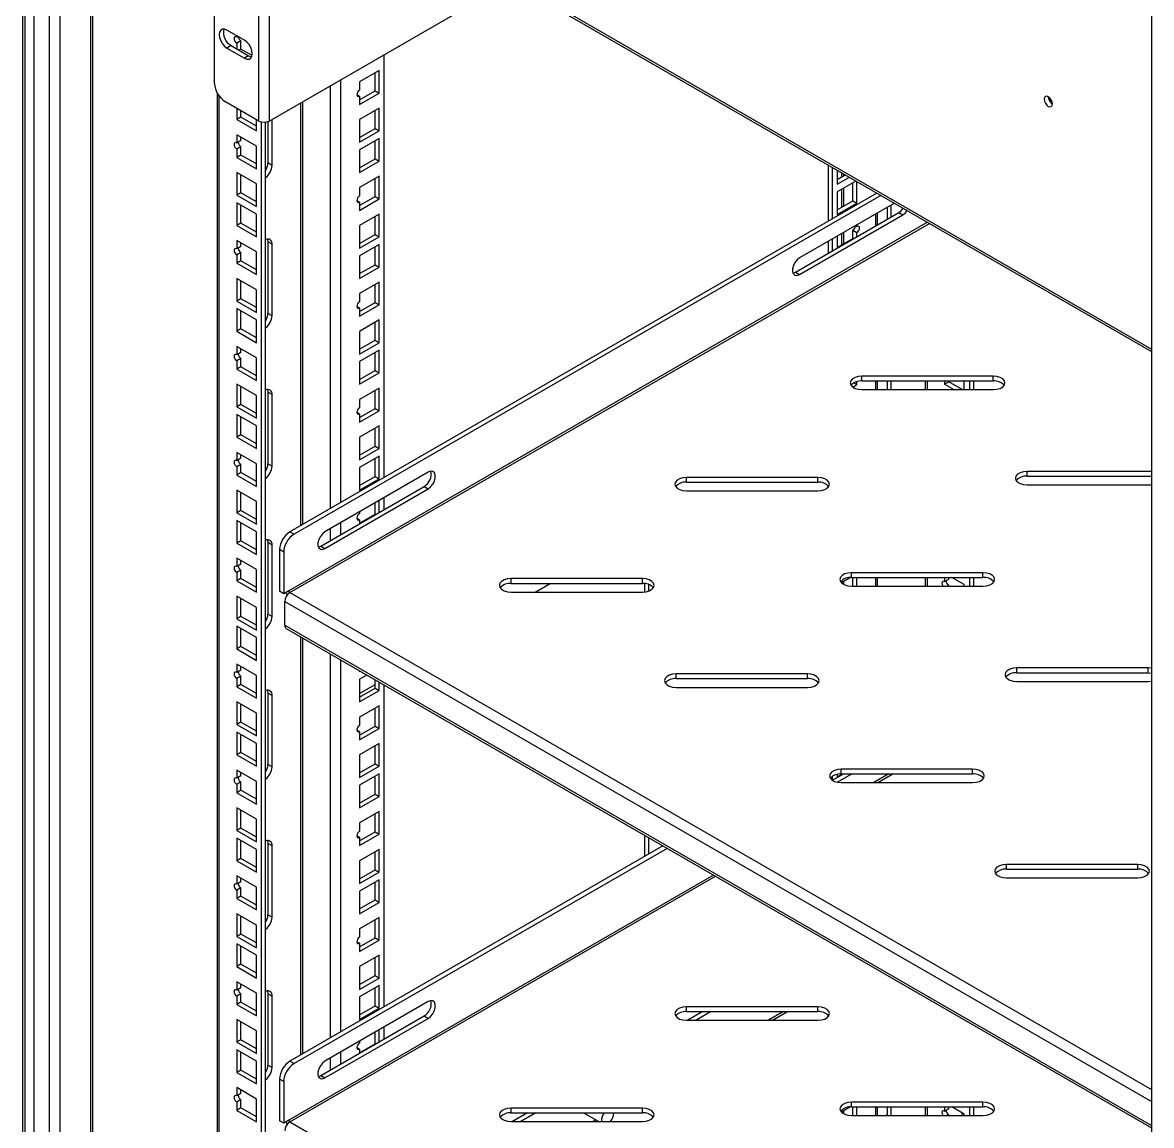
# Model space of a CAD drawing. Header units: millimetres. Extents: x -14348 to 6039, y -1826 to 2921.
# Drawn here: x -9932.4 to -9545.7, y 843.2 to 1221.2 of the extents above; entities that cross this region are included whole.
import ezdxf

# ---------------------------------------------------------------- set-up
doc = ezdxf.new("R2010")
doc.units = ezdxf.units.MM

msp = doc.modelspace()

# ---------------------------------------------------------------- linework, layer by layer
at = {"color": 7, "linetype": 'Continuous', "lineweight": 25}
for p, q in [((-9932.445, 1490.803), (-9932.445, 539.696)), ((-9931.712, 1489.782), (-9931.712, 538.675)), ((-9928.53, 520.673), (-9928.53, 1474.72)), ((-9923.227, 519.082), (-9923.227, 1470.188)), ((-9908.353, 526.225), (-9908.353, 1462.879)), ((-9866.659, 1200.319), (-9866.659, 1438.809)), ((-9545.657, 1252.82), (-9545.657, 301.713)), ((-9847.92, 1187.46), (-9766.603, 1234.403)), ((-9765.378, 1235.3), (-9545.657, 1108.458)), ((-9856.406, 1215.14), (-9862.416, 1218.61)), ((-9859.078, 1216.683), (-9859.078, 1216.226)), ((-9858.682, 1216.455), (-9859.078, 1216.226)), ((-9857.664, 1214.968), (-9859.078, 1214.152)), ((-9857.664, 1212.114), (-9857.664, 1214.968)), ((-9861.002, 1213.302), (-9862.416, 1212.486)), ((-9862.416, 1212.486), (-9856.406, 1209.016)), ((-9861.002, 1213.302), (-9854.991, 1209.833)), ((-9859.078, 1214.152), (-9859.078, 1212.192)), ((-9857.664, 1212.114), (-9858.304, 1211.745)), ((-9853.822, 1209.896), (-9857.664, 1212.114)), ((-9854.991, 1209.833), (-9856.406, 1209.016)), ((-9808.499, 1065.35), (-9808.499, 1210.217)), ((-9810.267, 1204.819), (-9817.006, 1200.929)), ((-9811.681, 1197.854), (-9811.681, 1204.003)), ((-9810.267, 1197.038), (-9810.267, 1204.819)), ((-9817.006, 1200.929), (-9817.006, 1198.075)), ((-9865.8, 1197.156), (-9865.8, 583.198)), ((-9817.904, 1196.52), (-9817.006, 1196.001)), ((-9817.006, 1194.78), (-9811.681, 1197.854)), ((-9817.006, 1193.147), (-9810.267, 1197.038)), ((-9817.006, 1196.001), (-9817.006, 1193.147)), ((-9811.681, 1197.854), (-9810.267, 1197.038)), ((-9851.456, 1187.46), (-9863.123, 1194.195)), ((-9859.078, 1191.86), (-9859.078, 1187.969)), ((-9810.267, 1191.857), (-9817.006, 1187.967)), ((-9810.267, 1184.075), (-9810.267, 1191.857)), ((-9857.664, 1188.786), (-9859.078, 1187.969)), ((-9859.078, 1187.969), (-9852.34, 1184.079)), ((-9857.664, 1188.786), (-9857.664, 1191.044)), ((-9852.34, 1185.712), (-9857.664, 1188.786)), ((-9852.34, 1184.079), (-9852.34, 1187.97)), ((-9846.966, 1172.269), (-9846.966, 1188.011)), ((-9817.006, 1187.967), (-9817.006, 1180.185)), ((-9811.681, 1184.891), (-9811.681, 1191.04)), ((-9850.572, 575.442), (-9850.572, 1187.13)), ((-9849.158, 576.259), (-9849.158, 1187.07)), ((-9848.38, 1187.251), (-9848.38, 1173.086)), ((-9817.006, 1181.818), (-9811.681, 1184.891)), ((-9817.006, 1180.185), (-9810.267, 1184.075)), ((-9811.681, 1184.891), (-9810.267, 1184.075)), ((-9852.34, 1178.894), (-9859.078, 1182.784)), ((-9859.078, 1182.784), (-9859.078, 1179.931)), ((-9857.664, 1180.747), (-9859.078, 1179.931)), ((-9857.664, 1180.747), (-9857.664, 1181.968)), ((-9810.267, 1181.487), (-9817.006, 1177.596)), ((-9811.681, 1174.521), (-9811.681, 1180.67)), ((-9810.267, 1173.705), (-9810.267, 1181.487)), ((-9857.664, 1178.673), (-9859.078, 1177.857)), ((-9859.078, 1177.857), (-9859.078, 1175.003)), ((-9857.664, 1175.819), (-9857.664, 1178.673)), ((-9852.34, 1171.113), (-9852.34, 1178.894)), ((-9817.006, 1177.596), (-9817.006, 1169.815)), ((-9857.664, 1175.819), (-9859.078, 1175.003)), ((-9859.078, 1175.003), (-9852.34, 1171.113)), ((-9852.34, 1172.745), (-9857.664, 1175.819)), ((-9846.966, 1172.269), (-9848.38, 1173.086)), ((-9817.006, 1171.448), (-9811.681, 1174.521)), ((-9817.006, 1169.815), (-9810.267, 1173.705)), ((-9811.681, 1174.521), (-9810.267, 1173.705)), ((-9656.471, 1172.43), (-9656.471, 1153.114)), ((-9852.34, 1165.936), (-9859.078, 1169.826)), ((-9859.078, 1169.826), (-9859.078, 1162.044)), ((-9857.664, 1162.861), (-9857.664, 1169.01)), ((-9810.267, 1168.524), (-9817.006, 1164.634)), ((-9810.267, 1160.742), (-9810.267, 1168.524)), ((-9655.057, 1171.613), (-9655.057, 1153.93)), ((-9653.289, 1170.593), (-9653.289, 1165.811)), ((-9653.289, 1167.443), (-9650.562, 1169.018)), ((-9653.289, 1165.811), (-9649.147, 1168.202)), ((-9651.9, 1169.791), (-9651.9, 1168.245)), ((-9852.34, 1158.154), (-9852.34, 1165.936)), ((-9817.006, 1164.634), (-9817.006, 1161.78)), ((-9811.681, 1161.559), (-9811.681, 1167.708)), ((-9646.905, 1166.907), (-9653.289, 1163.222)), ((-9647.965, 1160.147), (-9647.965, 1166.296)), ((-9646.55, 1159.331), (-9646.55, 1166.702)), ((-9857.664, 1162.861), (-9859.078, 1162.044)), ((-9859.078, 1162.044), (-9852.34, 1158.154)), ((-9852.34, 1159.787), (-9857.664, 1162.861)), ((-9639.741, 1162.772), (-9840.849, 1046.675)), ((-9638.327, 1161.955), (-9839.435, 1045.858)), ((-9817.006, 1158.485), (-9811.681, 1161.559)), ((-9817.006, 1156.852), (-9810.267, 1160.742)), ((-9811.681, 1161.559), (-9810.267, 1160.742)), ((-9653.289, 1163.222), (-9653.289, 1155.441)), ((-9651.9, 1164.024), (-9651.9, 1157.875)), ((-9852.34, 1155.566), (-9859.078, 1159.456)), ((-9859.078, 1159.456), (-9859.078, 1151.674)), ((-9857.664, 1152.491), (-9857.664, 1158.639)), ((-9817.904, 1160.224), (-9817.006, 1159.706)), ((-9817.006, 1159.706), (-9817.006, 1156.852)), ((-9633.73, 1159.301), (-9666.194, 1140.561)), ((-9653.289, 1157.073), (-9647.965, 1160.147)), ((-9653.289, 1155.441), (-9646.55, 1159.331)), ((-9647.965, 1160.147), (-9646.55, 1159.331)), ((-9636.248, 1157.848), (-9636.248, 1153.765)), ((-9634.834, 1154.582), (-9634.834, 1158.665)), ((-9852.34, 1147.784), (-9852.34, 1155.566)), ((-9810.267, 1155.561), (-9817.006, 1151.671)), ((-9811.681, 1148.596), (-9811.681, 1154.745)), ((-9810.267, 1147.78), (-9810.267, 1155.561)), ((-9667.608, 1135.661), (-9632.253, 1156.072)), ((-9666.194, 1134.845), (-9630.838, 1155.255)), ((-9639.475, 1151.902), (-9639.475, 1155.985)), ((-9632.253, 1156.072), (-9630.838, 1155.255)), ((-9857.664, 1152.491), (-9859.078, 1151.674)), ((-9859.078, 1151.674), (-9852.34, 1147.784)), ((-9852.34, 1149.417), (-9857.664, 1152.491)), ((-9817.006, 1151.671), (-9817.006, 1143.89)), ((-9651.9, 1148.812), (-9651.9, 1144.913)), ((-9647.965, 1150.038), (-9646.55, 1149.222)), ((-9647.965, 1147.185), (-9647.965, 1150.038)), ((-9647.074, 1151.598), (-9646.55, 1151.296)), ((-9646.55, 1151.296), (-9646.55, 1151.901)), ((-9646.55, 1147.818), (-9646.55, 1149.222)), ((-9852.34, 1142.599), (-9859.078, 1146.489)), ((-9859.078, 1146.489), (-9859.078, 1143.635)), ((-9857.664, 1144.452), (-9857.664, 1145.673)), ((-9846.966, 1145.221), (-9848.38, 1146.038)), ((-9848.38, 1146.038), (-9848.38, 1121.541)), ((-9846.966, 1120.725), (-9846.966, 1145.221)), ((-9817.006, 1145.522), (-9811.681, 1148.596)), ((-9817.006, 1143.89), (-9810.267, 1147.78)), ((-9810.267, 1145.191), (-9817.006, 1141.301)), ((-9811.681, 1148.596), (-9810.267, 1147.78)), ((-9810.267, 1137.41), (-9810.267, 1145.191)), ((-9656.471, 1146.173), (-9656.471, 1142.091)), ((-9655.057, 1146.99), (-9655.057, 1142.907)), ((-9653.289, 1148.01), (-9653.289, 1143.927)), ((-9653.289, 1144.111), (-9647.965, 1147.185)), ((-9647.965, 1147.185), (-9647.806, 1147.093)), ((-9857.664, 1144.452), (-9859.078, 1143.635)), ((-9857.664, 1142.378), (-9859.078, 1141.561)), ((-9859.078, 1141.561), (-9859.078, 1138.708)), ((-9857.664, 1139.524), (-9857.664, 1142.378)), ((-9852.34, 1134.817), (-9852.34, 1142.599)), ((-9817.006, 1141.301), (-9817.006, 1133.52)), ((-9811.681, 1138.226), (-9811.681, 1144.375)), ((-9857.664, 1139.524), (-9859.078, 1138.708)), ((-9859.078, 1138.708), (-9852.34, 1134.817)), ((-9852.34, 1136.45), (-9857.664, 1139.524)), ((-9817.006, 1135.152), (-9811.681, 1138.226)), ((-9817.006, 1133.52), (-9810.267, 1137.41)), ((-9811.681, 1138.226), (-9810.267, 1137.41)), ((-9852.34, 1129.641), (-9859.078, 1133.531)), ((-9859.078, 1133.531), (-9859.078, 1125.749)), ((-9667.608, 1135.661), (-9666.194, 1134.845)), ((-9857.664, 1126.565), (-9857.664, 1132.714)), ((-9852.34, 1121.859), (-9852.34, 1129.641)), ((-9810.267, 1132.229), (-9817.006, 1128.339)), ((-9811.681, 1125.264), (-9811.681, 1131.412)), ((-9810.267, 1124.447), (-9810.267, 1132.229)), ((-9857.664, 1126.565), (-9859.078, 1125.749)), ((-9859.078, 1125.749), (-9852.34, 1121.859)), ((-9852.34, 1123.492), (-9857.664, 1126.565)), ((-9817.006, 1128.339), (-9817.006, 1125.485)), ((-9852.34, 1119.27), (-9859.078, 1123.161)), ((-9859.078, 1123.161), (-9859.078, 1115.379)), ((-9857.664, 1116.195), (-9857.664, 1122.344)), ((-9817.904, 1123.929), (-9817.006, 1123.411)), ((-9817.006, 1122.19), (-9811.681, 1125.264)), ((-9817.006, 1120.557), (-9810.267, 1124.447)), ((-9817.006, 1123.411), (-9817.006, 1120.557)), ((-9811.681, 1125.264), (-9810.267, 1124.447)), ((-9852.34, 1111.489), (-9852.34, 1119.27)), ((-9846.966, 1120.725), (-9848.38, 1121.541)), ((-9810.267, 1119.266), (-9817.006, 1115.376)), ((-9811.681, 1112.301), (-9811.681, 1118.45)), ((-9810.267, 1111.485), (-9810.267, 1119.266)), ((-9857.664, 1116.195), (-9859.078, 1115.379)), ((-9859.078, 1115.379), (-9852.34, 1111.489)), ((-9852.34, 1113.122), (-9857.664, 1116.195)), ((-9817.006, 1115.376), (-9817.006, 1107.594)), ((-9852.34, 1106.304), (-9859.078, 1110.194)), ((-9859.078, 1110.194), (-9859.078, 1107.34)), ((-9817.006, 1109.227), (-9811.681, 1112.301)), ((-9817.006, 1107.594), (-9810.267, 1111.485)), ((-9811.681, 1112.301), (-9810.267, 1111.485)), ((-9857.664, 1108.157), (-9859.078, 1107.34)), ((-9857.664, 1108.157), (-9857.664, 1109.378)), ((-9852.34, 1098.522), (-9852.34, 1106.304)), ((-9810.267, 1108.896), (-9817.006, 1105.006)), ((-9811.681, 1101.931), (-9811.681, 1108.08)), ((-9810.267, 1101.115), (-9810.267, 1108.896)), ((-9857.664, 1106.083), (-9859.078, 1105.266)), ((-9859.078, 1105.266), (-9859.078, 1102.412)), ((-9857.664, 1103.229), (-9859.078, 1102.412)), ((-9859.078, 1102.412), (-9852.34, 1098.522)), ((-9857.664, 1103.229), (-9857.664, 1106.083)), ((-9852.34, 1100.155), (-9857.664, 1103.229)), ((-9817.006, 1105.006), (-9817.006, 1097.224)), ((-9817.006, 1098.857), (-9811.681, 1101.931)), ((-9817.006, 1097.224), (-9810.267, 1101.115)), ((-9811.681, 1101.931), (-9810.267, 1101.115)), ((-9599.853, 1100.006), (-9644.853, 1100.006)), ((-9644.853, 1098.373), (-9644.853, 1100.006)), ((-9599.853, 1098.373), (-9599.853, 1100.006)), ((-9852.34, 1093.345), (-9859.078, 1097.235)), ((-9859.078, 1097.235), (-9859.078, 1089.454)), ((-9857.664, 1090.27), (-9857.664, 1096.419)), ((-9810.267, 1095.934), (-9817.006, 1092.043)), ((-9811.681, 1088.968), (-9811.681, 1095.117)), ((-9810.267, 1088.152), (-9810.267, 1095.934)), ((-9648.001, 1096.273), (-9646.55, 1097.11)), ((-9647.623, 1097.73), (-9646.55, 1097.11)), ((-9646.55, 1097.11), (-9646.55, 1098.155)), ((-9644.853, 1098.373), (-9599.853, 1098.373)), ((-9644.853, 1095.388), (-9599.853, 1095.388)), ((-9639.475, 1095.388), (-9639.475, 1098.373)), ((-9636.248, 1098.373), (-9636.248, 1095.388)), ((-9634.834, 1095.388), (-9634.834, 1098.373)), ((-9616.541, 1098.373), (-9616.541, 1097.254)), ((-9616.541, 1097.254), (-9615.127, 1098.07)), ((-9616.541, 1097.254), (-9613.309, 1095.388)), ((-9615.127, 1098.07), (-9615.127, 1098.373)), ((-9610.481, 1095.388), (-9615.127, 1098.07)), ((-9609.802, 1095.388), (-9609.802, 1098.373)), ((-9608.034, 1098.373), (-9608.034, 1095.388)), ((-9606.62, 1098.373), (-9606.62, 1095.388)), ((-9852.34, 1085.564), (-9852.34, 1093.345)), ((-9846.966, 1093.677), (-9848.38, 1094.494)), ((-9848.38, 1094.494), (-9848.38, 1069.997)), ((-9846.966, 1069.181), (-9846.966, 1093.677)), ((-9817.006, 1092.043), (-9817.006, 1089.19)), ((-9857.664, 1090.27), (-9859.078, 1089.454)), ((-9859.078, 1089.454), (-9852.34, 1085.564)), ((-9852.34, 1087.196), (-9857.664, 1090.27)), ((-9817.904, 1087.634), (-9817.006, 1087.116)), ((-9817.006, 1085.895), (-9811.681, 1088.968)), ((-9817.006, 1084.262), (-9810.267, 1088.152)), ((-9817.006, 1087.116), (-9817.006, 1084.262)), ((-9811.681, 1088.968), (-9810.267, 1088.152)), ((-9852.34, 1082.975), (-9859.078, 1086.865)), ((-9859.078, 1086.865), (-9859.078, 1079.084)), ((-9857.664, 1079.9), (-9857.664, 1086.049)), ((-9857.664, 1079.9), (-9859.078, 1079.084)), ((-9852.34, 1076.826), (-9857.664, 1079.9)), ((-9852.34, 1075.194), (-9852.34, 1082.975)), ((-9810.267, 1082.971), (-9817.006, 1079.081)), ((-9811.681, 1076.006), (-9811.681, 1082.155)), ((-9810.267, 1075.189), (-9810.267, 1082.971)), ((-9859.078, 1079.084), (-9852.34, 1075.194)), ((-9817.006, 1079.081), (-9817.006, 1071.299)), ((-9817.006, 1072.932), (-9811.681, 1076.006)), ((-9811.681, 1076.006), (-9810.267, 1075.189)), ((-9852.34, 1070.009), (-9859.078, 1073.899)), ((-9859.078, 1073.899), (-9859.078, 1071.045)), ((-9857.664, 1071.861), (-9859.078, 1071.045)), ((-9857.664, 1071.861), (-9857.664, 1073.082)), ((-9817.006, 1071.299), (-9810.267, 1075.189)), ((-9810.267, 1072.601), (-9817.006, 1068.711)), ((-9811.681, 1065.636), (-9811.681, 1071.785)), ((-9810.267, 1064.819), (-9810.267, 1072.601)), ((-9857.664, 1069.787), (-9859.078, 1068.971)), ((-9859.078, 1068.971), (-9859.078, 1066.117)), ((-9857.664, 1066.934), (-9857.664, 1069.787)), ((-9852.34, 1062.227), (-9852.34, 1070.009)), ((-9846.966, 1069.181), (-9848.38, 1069.997)), ((-9817.006, 1068.711), (-9817.006, 1060.929)), ((-9857.664, 1066.934), (-9859.078, 1066.117)), ((-9859.078, 1066.117), (-9852.34, 1062.227)), ((-9852.34, 1063.86), (-9857.664, 1066.934)), ((-9793.473, 1067.084), (-9828.828, 1046.674)), ((-9817.006, 1062.562), (-9811.681, 1065.636)), ((-9817.006, 1060.929), (-9810.267, 1064.819)), ((-9811.681, 1065.636), (-9810.267, 1064.819)), ((-9659.957, 1065.309), (-9704.957, 1065.309)), ((-9704.957, 1063.676), (-9704.957, 1065.309)), ((-9704.957, 1063.676), (-9659.957, 1063.676)), ((-9659.957, 1063.676), (-9659.957, 1065.309)), ((-9545.657, 1067.35), (-9588.285, 1067.35)), ((-9588.285, 1065.717), (-9588.285, 1067.35)), ((-9588.285, 1065.717), (-9545.657, 1065.717)), ((-9852.34, 1057.05), (-9859.078, 1060.94)), ((-9859.078, 1060.94), (-9859.078, 1053.159)), ((-9857.664, 1053.975), (-9857.664, 1060.124)), ((-9830.243, 1041.774), (-9794.887, 1062.185)), ((-9828.828, 1040.958), (-9793.473, 1061.368)), ((-9794.887, 1062.185), (-9793.473, 1061.368)), ((-9704.957, 1060.691), (-9659.957, 1060.691)), ((-9656.471, 1062.499), (-9656.471, 1061.867)), ((-9588.285, 1062.732), (-9545.657, 1062.732)), ((-9852.34, 1049.268), (-9852.34, 1057.05)), ((-9811.681, 1052.673), (-9811.681, 1056.573)), ((-9810.267, 1053.306), (-9810.267, 1057.389)), ((-9808.499, 1054.327), (-9808.499, 1058.41)), ((-9857.664, 1053.975), (-9859.078, 1053.159)), ((-9859.078, 1053.159), (-9852.34, 1049.268)), ((-9852.34, 1050.901), (-9857.664, 1053.975)), ((-9817.006, 1053.499), (-9817.006, 1052.894)), ((-9817.006, 1049.599), (-9811.681, 1052.673)), ((-9811.681, 1052.673), (-9811.522, 1052.581)), ((-9852.34, 1046.68), (-9859.078, 1050.57)), ((-9859.078, 1050.57), (-9859.078, 1042.789)), ((-9857.664, 1043.605), (-9857.664, 1049.754)), ((-9817.904, 1051.339), (-9817.006, 1050.82)), ((-9817.006, 1050.82), (-9817.006, 1049.416)), ((-9852.34, 1038.898), (-9852.34, 1046.68)), ((-9840.849, 1046.675), (-9839.435, 1045.858)), ((-9857.664, 1043.605), (-9859.078, 1042.789)), ((-9859.078, 1042.789), (-9852.34, 1038.898)), ((-9852.34, 1040.531), (-9857.664, 1043.605)), ((-9846.966, 1042.133), (-9848.38, 1042.949)), ((-9848.38, 1042.949), (-9848.38, 1018.453)), ((-9846.966, 1017.637), (-9846.966, 1042.133)), ((-9842.971, 1039.734), (-9844.385, 1040.551)), ((-9844.385, 1040.551), (-9844.385, 1026.261)), ((-9830.243, 1041.774), (-9828.828, 1040.958)), ((-9852.34, 1033.713), (-9859.078, 1037.603)), ((-9859.078, 1037.603), (-9859.078, 1034.75)), ((-9857.664, 1035.566), (-9857.664, 1036.787)), ((-9842.971, 1039.734), (-9842.971, 1025.445)), ((-9857.664, 1035.566), (-9859.078, 1034.75)), ((-9857.664, 1033.492), (-9859.078, 1032.676)), ((-9857.664, 1030.638), (-9857.664, 1033.492)), ((-9852.34, 1025.932), (-9852.34, 1033.713)), ((-9859.078, 1032.676), (-9859.078, 1029.822)), ((-9857.664, 1030.638), (-9859.078, 1029.822)), ((-9859.078, 1029.822), (-9852.34, 1025.932)), ((-9852.34, 1027.564), (-9857.664, 1030.638)), ((-9720.061, 1030.612), (-9765.061, 1030.612)), ((-9765.061, 1028.978), (-9765.061, 1030.612)), ((-9765.061, 1028.978), (-9720.061, 1028.978)), ((-9756.806, 1025.993), (-9751.635, 1028.978)), ((-9720.061, 1028.978), (-9720.061, 1030.612)), ((-9719.404, 1028.947), (-9719.404, 1026.025)), ((-9648.792, 1031.008), (-9651.885, 1029.222)), ((-9603.389, 1032.653), (-9648.389, 1032.653)), ((-9648.389, 1031.019), (-9648.389, 1032.653)), ((-9648.389, 1031.019), (-9603.389, 1031.019)), ((-9647.965, 1028.034), (-9647.965, 1031.019)), ((-9646.55, 1028.034), (-9646.55, 1031.019)), ((-9639.475, 1028.034), (-9639.475, 1031.019)), ((-9616.541, 1031.019), (-9616.541, 1029.591)), ((-9616.541, 1029.591), (-9615.127, 1030.407)), ((-9615.127, 1030.407), (-9615.127, 1031.019)), ((-9609.802, 1028.555), (-9614.072, 1031.019)), ((-9608.034, 1031.019), (-9608.034, 1028.034)), ((-9606.62, 1031.019), (-9606.62, 1028.034)), ((-9603.389, 1031.019), (-9603.389, 1032.653)), ((-9842.971, 1025.445), (-9844.385, 1026.261)), ((-9841.203, 1026.466), (-9842.971, 1025.445)), ((-9765.061, 1025.993), (-9720.061, 1025.993)), ((-9717.989, 1028.645), (-9717.989, 1026.327)), ((-9648.389, 1028.034), (-9603.389, 1028.034)), ((-9615.645, 1028.034), (-9615.127, 1028.333)), ((-9615.127, 1028.034), (-9615.127, 1028.333)), ((-9609.802, 1028.034), (-9609.802, 1028.555)), ((-9852.34, 1020.755), (-9859.078, 1024.645)), ((-9859.078, 1024.645), (-9859.078, 1016.863)), ((-9857.664, 1017.68), (-9857.664, 1023.829)), ((-9842.617, 1014.626), (-9842.617, 1022.791)), ((-9857.664, 1017.68), (-9859.078, 1016.863)), ((-9852.34, 1014.606), (-9857.664, 1017.68)), ((-9852.34, 1012.973), (-9852.34, 1020.755)), ((-9846.966, 1017.637), (-9848.38, 1018.453)), ((-9859.078, 1016.863), (-9852.34, 1012.973)), ((-9852.34, 1010.385), (-9859.078, 1014.275)), ((-9859.078, 1014.275), (-9859.078, 1006.493)), ((-9857.664, 1007.31), (-9857.664, 1013.459)), ((-9842.099, 1013.481), (-9545.657, 842.349)), ((-9852.34, 1002.603), (-9852.34, 1010.385)), ((-9857.664, 1007.31), (-9859.078, 1006.493)), ((-9859.078, 1006.493), (-9852.34, 1002.603)), ((-9852.34, 1004.236), (-9857.664, 1007.31)), ((-9852.34, 997.418), (-9859.078, 1001.308)), ((-9859.078, 1001.308), (-9859.078, 998.454)), ((-9857.664, 999.271), (-9859.078, 998.454)), ((-9857.664, 999.271), (-9857.664, 1000.492)), ((-9817.006, 998.995), (-9817.006, 998.709)), ((-9817.006, 998.709), (-9816.758, 998.852)), ((-9663.493, 997.955), (-9708.493, 997.955)), ((-9708.493, 996.322), (-9708.493, 997.955)), ((-9663.493, 996.322), (-9663.493, 997.955)), ((-9546.82, 999.996), (-9591.82, 999.996)), ((-9591.82, 998.363), (-9591.82, 999.996)), ((-9591.82, 998.363), (-9546.82, 998.363)), ((-9545.657, 999.896), (-9546.82, 999.996)), ((-9546.82, 998.363), (-9546.82, 999.996)), ((-9546.82, 998.363), (-9545.657, 998.263)), ((-9857.664, 997.197), (-9859.078, 996.38)), ((-9859.078, 996.38), (-9859.078, 993.527)), ((-9857.664, 994.343), (-9859.078, 993.527)), ((-9857.664, 994.343), (-9857.664, 997.197)), ((-9852.34, 991.269), (-9857.664, 994.343)), ((-9852.34, 989.636), (-9852.34, 997.418)), ((-9814.516, 997.558), (-9817.006, 996.12)), ((-9817.006, 996.12), (-9817.006, 988.339)), ((-9817.006, 991.241), (-9811.681, 994.314)), ((-9811.681, 993.045), (-9811.681, 995.921)), ((-9810.267, 992.229), (-9810.267, 995.105)), ((-9808.499, 883.874), (-9808.499, 994.084)), ((-9708.493, 996.322), (-9663.493, 996.322)), ((-9591.82, 995.378), (-9546.82, 995.378)), ((-9546.82, 995.378), (-9545.657, 995.478)), ((-9859.078, 993.527), (-9852.34, 989.636)), ((-9846.966, 990.589), (-9848.38, 991.405)), ((-9848.38, 991.405), (-9848.38, 966.909)), ((-9846.966, 966.093), (-9846.966, 990.589)), ((-9817.006, 989.971), (-9811.681, 993.045)), ((-9817.006, 988.339), (-9810.267, 992.229)), ((-9811.681, 993.045), (-9810.267, 992.229)), ((-9708.493, 993.337), (-9663.493, 993.337)), ((-9852.34, 984.46), (-9859.078, 988.35)), ((-9859.078, 988.35), (-9859.078, 980.568)), ((-9857.664, 981.385), (-9857.664, 987.533)), ((-9810.267, 987.048), (-9817.006, 983.158)), ((-9810.267, 979.266), (-9810.267, 987.048)), ((-9852.34, 976.678), (-9852.34, 984.46)), ((-9817.006, 983.158), (-9817.006, 980.304)), ((-9811.681, 980.083), (-9811.681, 986.231)), ((-9857.664, 981.385), (-9859.078, 980.568)), ((-9859.078, 980.568), (-9852.34, 976.678)), ((-9852.34, 978.311), (-9857.664, 981.385)), ((-9817.904, 978.748), (-9817.006, 978.23)), ((-9817.006, 977.009), (-9811.681, 980.083)), ((-9817.006, 975.376), (-9810.267, 979.266)), ((-9811.681, 980.083), (-9810.267, 979.266)), ((-9852.34, 974.089), (-9859.078, 977.98)), ((-9859.078, 977.98), (-9859.078, 970.198)), ((-9857.664, 971.014), (-9857.664, 977.163)), ((-9817.006, 978.23), (-9817.006, 975.376)), ((-9857.664, 971.014), (-9859.078, 970.198)), ((-9852.34, 967.941), (-9857.664, 971.014)), ((-9852.34, 966.308), (-9852.34, 974.089)), ((-9810.267, 974.085), (-9817.006, 970.195)), ((-9811.681, 967.12), (-9811.681, 973.269)), ((-9810.267, 966.304), (-9810.267, 974.085)), ((-9859.078, 970.198), (-9852.34, 966.308)), ((-9817.006, 970.195), (-9817.006, 962.413)), ((-9817.006, 964.046), (-9811.681, 967.12)), ((-9811.681, 967.12), (-9810.267, 966.304)), ((-9852.34, 961.123), (-9859.078, 965.013)), ((-9859.078, 965.013), (-9859.078, 962.159)), ((-9857.664, 962.976), (-9857.664, 964.197)), ((-9846.966, 966.093), (-9848.38, 966.909)), ((-9817.006, 962.413), (-9810.267, 966.304)), ((-9810.267, 963.715), (-9817.006, 959.825)), ((-9810.267, 955.934), (-9810.267, 963.715)), ((-9654.96, 961.486), (-9651.185, 963.666)), ((-9653.289, 962.635), (-9651.503, 963.666)), ((-9653.289, 963.527), (-9653.289, 962.451)), ((-9653.288, 960.819), (-9648.357, 963.666)), ((-9606.924, 965.299), (-9651.924, 965.299)), ((-9651.924, 963.666), (-9651.924, 965.299)), ((-9651.924, 963.666), (-9606.924, 963.666)), ((-9651.9, 963.666), (-9651.9, 963.437)), ((-9606.924, 963.666), (-9606.924, 965.299)), ((-9857.664, 962.976), (-9859.078, 962.159)), ((-9857.664, 960.902), (-9859.078, 960.085)), ((-9859.078, 960.085), (-9859.078, 957.231)), ((-9857.664, 958.048), (-9857.664, 960.902)), ((-9852.34, 953.341), (-9852.34, 961.123)), ((-9817.006, 959.825), (-9817.006, 952.043)), ((-9811.681, 956.75), (-9811.681, 962.899)), ((-9655.057, 962.793), (-9655.057, 961.554)), ((-9651.924, 960.681), (-9606.924, 960.681)), ((-9857.664, 958.048), (-9859.078, 957.231)), ((-9859.078, 957.231), (-9852.34, 953.341)), ((-9852.34, 954.974), (-9857.664, 958.048)), ((-9817.006, 953.676), (-9811.681, 956.75)), ((-9817.006, 952.043), (-9810.267, 955.934)), ((-9811.681, 956.75), (-9810.267, 955.934)), ((-9852.34, 948.164), (-9859.078, 952.055)), ((-9859.078, 952.055), (-9859.078, 944.273)), ((-9857.664, 945.089), (-9857.664, 951.238)), ((-9852.34, 940.383), (-9852.34, 948.164)), ((-9810.267, 950.753), (-9817.006, 946.862)), ((-9811.681, 943.787), (-9811.681, 949.936)), ((-9810.267, 942.971), (-9810.267, 950.753)), ((-9857.664, 945.089), (-9859.078, 944.273)), ((-9859.078, 944.273), (-9852.34, 940.383)), ((-9852.34, 942.016), (-9857.664, 945.089)), ((-9817.006, 946.862), (-9817.006, 944.009)), ((-9817.006, 940.714), (-9811.681, 943.787)), ((-9811.681, 943.787), (-9810.267, 942.971)), ((-9852.34, 937.794), (-9859.078, 941.684)), ((-9859.078, 941.684), (-9859.078, 933.903)), ((-9857.664, 934.719), (-9857.664, 940.868)), ((-9817.904, 942.453), (-9817.006, 941.935)), ((-9817.006, 939.081), (-9810.267, 942.971)), ((-9817.006, 941.935), (-9817.006, 939.081)), ((-9719.404, 942.651), (-9719.404, 935.307)), ((-9717.989, 941.834), (-9717.989, 936.124)), ((-9852.34, 930.013), (-9852.34, 937.794)), ((-9846.966, 939.045), (-9848.38, 939.861)), ((-9848.38, 939.861), (-9848.38, 915.365)), ((-9846.966, 914.548), (-9846.966, 939.045)), ((-9713.043, 938.979), (-9840.849, 865.198)), ((-9711.629, 938.163), (-9839.435, 864.382)), ((-9810.267, 937.79), (-9817.006, 933.9)), ((-9811.681, 930.825), (-9811.681, 936.974)), ((-9810.267, 930.008), (-9810.267, 937.79)), ((-9857.664, 934.719), (-9859.078, 933.903)), ((-9859.078, 933.903), (-9852.34, 930.013)), ((-9852.34, 931.645), (-9857.664, 934.719)), ((-9817.006, 933.9), (-9817.006, 926.118)), ((-9550.356, 932.643), (-9595.356, 932.643)), ((-9595.356, 931.009), (-9595.356, 932.643)), ((-9550.356, 931.009), (-9550.356, 932.643)), ((-9852.34, 924.828), (-9859.078, 928.718)), ((-9859.078, 928.718), (-9859.078, 925.864)), ((-9817.006, 927.751), (-9811.681, 930.825)), ((-9817.006, 926.118), (-9810.267, 930.008)), ((-9811.681, 930.825), (-9810.267, 930.008)), ((-9595.356, 931.009), (-9550.356, 931.009)), ((-9857.664, 926.68), (-9859.078, 925.864)), ((-9857.664, 924.606), (-9859.078, 923.79)), ((-9857.664, 926.68), (-9857.664, 927.901)), ((-9857.664, 921.753), (-9857.664, 924.606)), ((-9852.34, 917.046), (-9852.34, 924.828)), ((-9810.267, 927.42), (-9817.006, 923.53)), ((-9811.681, 920.455), (-9811.681, 926.604)), ((-9810.267, 919.638), (-9810.267, 927.42)), ((-9595.356, 928.024), (-9550.356, 928.024)), ((-9859.078, 923.79), (-9859.078, 920.936)), ((-9857.664, 921.753), (-9859.078, 920.936)), ((-9859.078, 920.936), (-9852.34, 917.046)), ((-9852.34, 918.679), (-9857.664, 921.753)), ((-9817.006, 923.53), (-9817.006, 915.748)), ((-9817.006, 917.381), (-9811.681, 920.455)), ((-9817.006, 915.748), (-9810.267, 919.638)), ((-9811.681, 920.455), (-9810.267, 919.638)), ((-9852.34, 911.869), (-9859.078, 915.759)), ((-9859.078, 915.759), (-9859.078, 907.978)), ((-9857.664, 908.794), (-9857.664, 914.943)), ((-9846.966, 914.548), (-9848.38, 915.365)), ((-9810.267, 914.457), (-9817.006, 910.567)), ((-9811.681, 907.492), (-9811.681, 913.641)), ((-9810.267, 906.676), (-9810.267, 914.457)), ((-9852.34, 904.087), (-9852.34, 911.869)), ((-9817.006, 910.567), (-9817.006, 907.713)), ((-9857.664, 908.794), (-9859.078, 907.978)), ((-9859.078, 907.978), (-9852.34, 904.087)), ((-9852.34, 901.499), (-9859.078, 905.389)), ((-9859.078, 905.389), (-9859.078, 897.608)), ((-9852.34, 905.72), (-9857.664, 908.794)), ((-9817.904, 906.158), (-9817.006, 905.639)), ((-9817.006, 904.418), (-9811.681, 907.492)), ((-9817.006, 902.786), (-9810.267, 906.676)), ((-9817.006, 905.639), (-9817.006, 902.786)), ((-9811.681, 907.492), (-9810.267, 906.676)), ((-9857.664, 898.424), (-9857.664, 904.573)), ((-9852.34, 893.717), (-9852.34, 901.499)), ((-9810.267, 901.495), (-9817.006, 897.605)), ((-9810.267, 893.713), (-9810.267, 901.495)), ((-9857.664, 898.424), (-9859.078, 897.608)), ((-9859.078, 897.608), (-9852.34, 893.717)), ((-9852.34, 895.35), (-9857.664, 898.424)), ((-9817.006, 897.605), (-9817.006, 889.823)), ((-9811.681, 894.53), (-9811.681, 900.678)), ((-9817.006, 891.456), (-9811.681, 894.53)), ((-9817.006, 889.823), (-9810.267, 893.713)), ((-9811.681, 894.53), (-9810.267, 893.713)), ((-9852.34, 888.532), (-9859.078, 892.423)), ((-9859.078, 892.423), (-9859.078, 889.569)), ((-9857.664, 890.385), (-9859.078, 889.569)), ((-9857.664, 890.385), (-9857.664, 891.606)), ((-9810.267, 891.125), (-9817.006, 887.235)), ((-9811.681, 884.16), (-9811.681, 890.308)), ((-9810.267, 883.343), (-9810.267, 891.125)), ((-9857.664, 888.311), (-9859.078, 887.495)), ((-9859.078, 887.495), (-9859.078, 884.641)), ((-9857.664, 885.457), (-9857.664, 888.311)), ((-9852.34, 880.751), (-9852.34, 888.532)), ((-9846.966, 887.501), (-9848.38, 888.317)), ((-9848.38, 888.317), (-9848.38, 863.821)), ((-9846.966, 863.004), (-9846.966, 887.501)), ((-9817.006, 887.235), (-9817.006, 879.453)), ((-9857.664, 885.457), (-9859.078, 884.641)), ((-9859.078, 884.641), (-9852.34, 880.751)), ((-9852.34, 882.384), (-9857.664, 885.457)), ((-9793.473, 885.608), (-9828.828, 865.198)), ((-9817.006, 881.086), (-9811.681, 884.16)), ((-9817.006, 879.453), (-9810.267, 883.343)), ((-9811.681, 884.16), (-9810.267, 883.343)), ((-9659.957, 883.833), (-9704.957, 883.833)), ((-9704.957, 882.2), (-9704.957, 883.833)), ((-9704.957, 882.2), (-9659.957, 882.2)), ((-9699.31, 882.2), (-9704.481, 879.214)), ((-9696.481, 882.2), (-9701.653, 879.214)), ((-9659.957, 882.2), (-9659.957, 883.833)), ((-9852.34, 875.574), (-9859.078, 879.464)), ((-9859.078, 879.464), (-9859.078, 871.682)), ((-9857.664, 872.499), (-9857.664, 878.648)), ((-9830.243, 860.298), (-9794.887, 880.708)), ((-9828.828, 859.482), (-9793.473, 879.892)), ((-9794.887, 880.708), (-9793.473, 879.892)), ((-9704.957, 879.214), (-9659.957, 879.214)), ((-9656.471, 881.023), (-9656.471, 880.391)), ((-9852.34, 867.792), (-9852.34, 875.574)), ((-9811.681, 871.197), (-9811.681, 875.096)), ((-9810.267, 871.83), (-9810.267, 875.913)), ((-9808.499, 872.85), (-9808.499, 876.933)), ((-9857.664, 872.499), (-9859.078, 871.682)), ((-9859.078, 871.682), (-9852.34, 867.792)), ((-9852.34, 869.425), (-9857.664, 872.499)), ((-9817.006, 872.023), (-9817.006, 871.418)), ((-9817.006, 868.123), (-9811.681, 871.197)), ((-9811.681, 871.197), (-9811.522, 871.105)), ((-9852.34, 865.204), (-9859.078, 869.094)), ((-9859.078, 869.094), (-9859.078, 861.312)), ((-9857.664, 862.129), (-9857.664, 868.278)), ((-9817.904, 869.863), (-9817.006, 869.344)), ((-9817.006, 869.344), (-9817.006, 867.94)), ((-9852.34, 857.422), (-9852.34, 865.204)), ((-9846.966, 863.004), (-9848.38, 863.821)), ((-9840.849, 865.198), (-9839.435, 864.382)), ((-9857.664, 862.129), (-9859.078, 861.312)), ((-9859.078, 861.312), (-9852.34, 857.422)), ((-9852.34, 859.055), (-9857.664, 862.129)), ((-9842.971, 858.258), (-9844.385, 859.075)), ((-9844.385, 859.075), (-9844.385, 844.785)), ((-9830.243, 860.298), (-9828.828, 859.482)), ((-9852.34, 852.237), (-9859.078, 856.127)), ((-9859.078, 856.127), (-9859.078, 853.273)), ((-9857.664, 854.09), (-9857.664, 855.311)), ((-9842.971, 858.258), (-9842.971, 843.969)), ((-9857.664, 854.09), (-9859.078, 853.273)), ((-9857.664, 852.016), (-9859.078, 851.199)), ((-9859.078, 851.199), (-9859.078, 848.346)), ((-9857.664, 849.162), (-9857.664, 852.016)), ((-9852.34, 844.455), (-9852.34, 852.237)), ((-9603.389, 851.176), (-9648.389, 851.176)), ((-9648.389, 849.543), (-9648.389, 851.176)), ((-9603.389, 849.543), (-9603.389, 851.176)), ((-9857.664, 849.162), (-9859.078, 848.346)), ((-9859.078, 848.346), (-9852.34, 844.455)), ((-9852.34, 846.088), (-9857.664, 849.162)), ((-9720.061, 849.135), (-9765.061, 849.135)), ((-9765.061, 847.502), (-9765.061, 849.135)), ((-9765.061, 847.502), (-9720.061, 847.502)), ((-9759.414, 847.502), (-9764.585, 844.517)), ((-9756.586, 847.502), (-9761.757, 844.517)), ((-9740.196, 847.502), (-9735.025, 844.517)), ((-9729.833, 847.433), (-9729.834, 847.502)), ((-9720.061, 847.502), (-9720.061, 849.135)), ((-9648.792, 849.532), (-9651.885, 847.746)), ((-9648.389, 849.543), (-9603.389, 849.543)), ((-9647.965, 846.558), (-9647.965, 849.543)), ((-9646.55, 846.558), (-9646.55, 849.543)), ((-9639.475, 846.558), (-9639.475, 849.543)), ((-9636.248, 849.543), (-9636.248, 846.558)), ((-9634.834, 846.558), (-9634.834, 849.543)), ((-9616.541, 849.543), (-9616.541, 848.115)), ((-9616.541, 848.115), (-9615.127, 848.931)), ((-9615.127, 848.931), (-9615.127, 849.543)), ((-9609.802, 847.078), (-9614.072, 849.543)), ((-9610.509, 846.558), (-9610.509, 847.487)), ((-9609.802, 846.558), (-9609.802, 847.078)), ((-9608.034, 849.543), (-9608.034, 846.558)), ((-9606.62, 849.543), (-9606.62, 846.558)), ((-9842.971, 843.969), (-9844.385, 844.785)), ((-9841.203, 844.989), (-9842.971, 843.969)), ((-9765.061, 844.517), (-9720.061, 844.517)), ((-9648.389, 846.558), (-9603.389, 846.558)), ((-9636.248, 846.768), (-9636.611, 846.558)), ((-9615.645, 846.558), (-9615.127, 846.857)), ((-9615.127, 846.558), (-9615.127, 846.857))]:
    msp.add_line(p, q, dxfattribs=at)
at = {"color": 8, "linetype": 'Continuous', "lineweight": 25}
for p, q in [((-9919.692, 1469.425), (-9919.692, 519.082)), ((-9909.085, 525.205), (-9909.085, 1463.302)), ((-9851.456, 1187.46), (-9851.456, 1430.033)), ((-9847.92, 1427.992), (-9847.92, 1187.46)), ((-9765.896, 1236.445), (-9545.657, 1109.304)), ((-9826.884, 1054.737), (-9826.884, 1199.604)), ((-9823.348, 1056.778), (-9823.348, 1201.645)), ((-9865.068, 582.177), (-9865.068, 1195.991)), ((-9837.137, 1048.818), (-9837.137, 1193.685)), ((-9836.43, 1049.226), (-9836.43, 1194.093)), ((-9651.168, 1169.368), (-9651.168, 1168.668)), ((-9651.168, 1164.447), (-9651.168, 1158.298)), ((-9640.208, 1163.041), (-9640.208, 1162.503)), ((-9622.415, 1152.769), (-9841.203, 1026.466)), ((-9640.208, 1155.562), (-9640.208, 1151.479)), ((-9840.849, 1025.853), (-9621.708, 1152.361)), ((-9651.168, 1149.235), (-9651.168, 1145.335)), ((-9640.208, 1098.373), (-9640.208, 1095.388)), ((-9623.237, 1098.373), (-9623.237, 1095.388)), ((-9622.53, 1098.373), (-9622.53, 1095.388)), ((-9823.348, 1045.754), (-9823.348, 1049.837)), ((-9826.884, 1043.713), (-9826.884, 1047.796)), ((-9651.168, 1029.636), (-9651.168, 1028.683)), ((-9640.208, 1031.019), (-9640.208, 1028.034)), ((-9623.237, 1031.019), (-9623.237, 1028.034)), ((-9622.53, 1031.019), (-9622.53, 1028.034)), ((-9840.849, 1025.853), (-9545.657, 855.442)), ((-9842.617, 1022.791), (-9545.657, 851.36)), ((-9842.617, 1014.626), (-9545.657, 843.195)), ((-9837.137, 867.341), (-9837.137, 1010.617)), ((-9836.43, 867.75), (-9836.43, 1010.208)), ((-9826.884, 873.26), (-9826.884, 1004.698)), ((-9823.348, 875.301), (-9823.348, 1002.657)), ((-9635.627, 963.666), (-9640.798, 960.681)), ((-9639.384, 960.681), (-9634.212, 963.666)), ((-9695.717, 928.977), (-9841.203, 844.989)), ((-9840.849, 844.377), (-9695.01, 928.568)), ((-9671.729, 882.2), (-9676.9, 879.214)), ((-9675.485, 879.214), (-9670.314, 882.2)), ((-9823.348, 864.278), (-9823.348, 868.361)), ((-9826.884, 862.237), (-9826.884, 866.32)), ((-9651.168, 848.16), (-9651.168, 847.206)), ((-9640.208, 849.543), (-9640.208, 846.558)), ((-9623.237, 849.543), (-9623.237, 846.558)), ((-9622.53, 849.543), (-9622.53, 846.558)), ((-9840.849, 844.377), (-9545.657, 673.966)), ((-9736.015, 845.088), (-9737.004, 844.517)), ((-9735.59, 844.517), (-9735.307, 844.68))]:
    msp.add_line(p, q, dxfattribs=at)
at = {"color": 7, "linetype": 'Continuous', "lineweight": 25, "flags": 128}
for points in [[(-9862.416, 1218.61), (-9863.235, 1218.933), (-9863.975, 1218.925), (-9864.561, 1218.586), (-9864.938, 1217.95), (-9865.068, 1217.079), (-9864.938, 1216.058), (-9864.561, 1214.986), (-9863.975, 1213.97), (-9863.235, 1213.109), (-9862.416, 1212.486)], [(-9859.078, 1216.226), (-9859.422, 1216.345), (-9859.713, 1216.289), (-9859.908, 1216.065), (-9859.976, 1215.707), (-9859.908, 1215.271), (-9859.713, 1214.822), (-9859.422, 1214.429), (-9859.078, 1214.152)], [(-9856.406, 1209.016), (-9855.586, 1208.693), (-9854.847, 1208.701), (-9854.26, 1209.04), (-9853.884, 1209.676), (-9853.754, 1210.547), (-9853.884, 1211.569), (-9854.26, 1212.64), (-9854.847, 1213.656), (-9855.586, 1214.517), (-9856.406, 1215.14)], [(-9854.991, 1209.833), (-9854.172, 1209.509), (-9853.962, 1209.478)], [(-9817.006, 1198.075), (-9817.349, 1197.798), (-9817.641, 1197.405), (-9817.835, 1196.956), (-9817.904, 1196.52), (-9817.835, 1196.162), (-9817.641, 1195.938), (-9817.349, 1195.882), (-9817.006, 1196.001)], [(-9579.573, 1193.308), (-9579.681, 1193.995), (-9579.987, 1194.702), (-9580.446, 1195.321), (-9580.987, 1195.758), (-9581.529, 1195.946), (-9581.987, 1195.856), (-9582.294, 1195.504), (-9582.402, 1194.941), (-9582.294, 1194.254), (-9581.987, 1193.547), (-9581.529, 1192.928), (-9580.987, 1192.491), (-9580.446, 1192.303), (-9579.987, 1192.392), (-9579.681, 1192.745), (-9579.573, 1193.308)], [(-9859.078, 1179.931), (-9859.422, 1180.05), (-9859.713, 1179.993), (-9859.908, 1179.769), (-9859.976, 1179.412), (-9859.908, 1178.976), (-9859.713, 1178.527), (-9859.422, 1178.134), (-9859.078, 1177.857)], [(-9817.006, 1161.78), (-9817.349, 1161.503), (-9817.641, 1161.11), (-9817.835, 1160.661), (-9817.904, 1160.225), (-9817.835, 1159.867), (-9817.641, 1159.643), (-9817.349, 1159.587), (-9817.006, 1159.706)], [(-9632.253, 1156.072), (-9631.406, 1156.733), (-9630.723, 1157.566)], [(-9630.838, 1155.255), (-9629.992, 1155.916), (-9629.309, 1156.749)], [(-9646.55, 1149.222), (-9646.207, 1149.499), (-9645.915, 1149.892), (-9645.721, 1150.341), (-9645.652, 1150.777), (-9645.721, 1151.135), (-9645.915, 1151.359), (-9646.207, 1151.415), (-9646.55, 1151.296)], [(-9848.563, 1147.027), (-9848.504, 1146.874), (-9848.38, 1146.038)], [(-9859.078, 1143.635), (-9859.422, 1143.755), (-9859.713, 1143.698), (-9859.908, 1143.474), (-9859.976, 1143.117), (-9859.908, 1142.681), (-9859.713, 1142.232), (-9859.422, 1141.839), (-9859.078, 1141.561)], [(-9666.194, 1140.561), (-9667.04, 1139.9), (-9667.785, 1138.974), (-9668.337, 1137.894), (-9668.631, 1136.792), (-9668.631, 1135.8), (-9668.337, 1135.037), (-9667.785, 1134.595), (-9667.04, 1134.529), (-9666.194, 1134.845)], [(-9668.502, 1135.338), (-9668.454, 1135.345), (-9667.608, 1135.661)], [(-9817.006, 1125.485), (-9817.349, 1125.208), (-9817.641, 1124.815), (-9817.835, 1124.366), (-9817.904, 1123.929), (-9817.835, 1123.572), (-9817.641, 1123.348), (-9817.349, 1123.291), (-9817.006, 1123.411)], [(-9859.078, 1107.34), (-9859.422, 1107.46), (-9859.713, 1107.403), (-9859.908, 1107.179), (-9859.976, 1106.822), (-9859.908, 1106.385), (-9859.713, 1105.936), (-9859.422, 1105.543), (-9859.078, 1105.266)], [(-9644.853, 1100.006), (-9646.089, 1099.893), (-9647.204, 1099.565), (-9648.089, 1099.054), (-9648.657, 1098.411), (-9648.853, 1097.697), (-9648.657, 1096.983), (-9648.089, 1096.34), (-9647.204, 1095.829), (-9646.089, 1095.501), (-9644.853, 1095.388)], [(-9599.853, 1095.388), (-9598.617, 1095.501), (-9597.502, 1095.829), (-9596.617, 1096.34), (-9596.049, 1096.983), (-9595.853, 1097.697), (-9596.049, 1098.411), (-9596.617, 1099.054), (-9597.502, 1099.565), (-9598.617, 1099.893), (-9599.853, 1100.006)], [(-9848.563, 1095.483), (-9848.504, 1095.33), (-9848.38, 1094.494)], [(-9817.006, 1089.19), (-9817.349, 1088.912), (-9817.641, 1088.519), (-9817.835, 1088.07), (-9817.904, 1087.634), (-9817.835, 1087.277), (-9817.641, 1087.053), (-9817.349, 1086.996), (-9817.006, 1087.116)], [(-9859.078, 1071.045), (-9859.422, 1071.164), (-9859.713, 1071.108), (-9859.908, 1070.884), (-9859.976, 1070.526), (-9859.908, 1070.09), (-9859.713, 1069.641), (-9859.422, 1069.248), (-9859.078, 1068.971)], [(-9793.473, 1061.368), (-9792.627, 1062.029), (-9791.882, 1062.955), (-9791.33, 1064.034), (-9791.036, 1065.137), (-9791.036, 1066.129), (-9791.33, 1066.892), (-9791.882, 1067.334), (-9792.627, 1067.4), (-9793.473, 1067.084)], [(-9704.957, 1065.309), (-9706.193, 1065.196), (-9707.308, 1064.868), (-9708.193, 1064.357), (-9708.761, 1063.713), (-9708.957, 1063), (-9708.761, 1062.286), (-9708.193, 1061.642), (-9707.308, 1061.132), (-9706.193, 1060.804), (-9704.957, 1060.691)], [(-9659.957, 1060.691), (-9658.721, 1060.804), (-9657.606, 1061.132), (-9656.721, 1061.642), (-9656.153, 1062.286), (-9655.957, 1063), (-9656.153, 1063.713), (-9656.721, 1064.357), (-9657.606, 1064.868), (-9658.721, 1065.196), (-9659.957, 1065.309)], [(-9588.285, 1067.35), (-9589.521, 1067.237), (-9590.636, 1066.909), (-9591.521, 1066.398), (-9592.089, 1065.754), (-9592.285, 1065.041), (-9592.089, 1064.327), (-9591.521, 1063.683), (-9590.636, 1063.173), (-9589.521, 1062.845), (-9588.285, 1062.732)], [(-9817.006, 1052.894), (-9817.349, 1052.617), (-9817.641, 1052.224), (-9817.835, 1051.775), (-9817.904, 1051.339), (-9817.835, 1050.982), (-9817.641, 1050.757), (-9817.349, 1050.701), (-9817.006, 1050.82)], [(-9828.828, 1046.674), (-9829.675, 1046.013), (-9830.419, 1045.087), (-9830.972, 1044.007), (-9831.266, 1042.905), (-9831.266, 1041.913), (-9830.972, 1041.15), (-9830.419, 1040.708), (-9829.675, 1040.642), (-9828.828, 1040.958)], [(-9848.563, 1043.939), (-9848.504, 1043.786), (-9848.38, 1042.949)], [(-9831.136, 1041.451), (-9831.089, 1041.458), (-9830.243, 1041.774)], [(-9859.078, 1034.75), (-9859.422, 1034.869), (-9859.713, 1034.813), (-9859.908, 1034.588), (-9859.976, 1034.231), (-9859.908, 1033.795), (-9859.713, 1033.346), (-9859.422, 1032.953), (-9859.078, 1032.676)], [(-9765.061, 1030.612), (-9766.297, 1030.499), (-9767.412, 1030.171), (-9768.297, 1029.66), (-9768.866, 1029.016), (-9769.061, 1028.302), (-9768.866, 1027.589), (-9768.297, 1026.945), (-9767.412, 1026.434), (-9766.297, 1026.106), (-9765.061, 1025.993)], [(-9720.061, 1025.993), (-9718.825, 1026.106), (-9717.71, 1026.434), (-9716.825, 1026.945), (-9716.257, 1027.589), (-9716.061, 1028.302), (-9716.257, 1029.016), (-9716.825, 1029.66), (-9717.71, 1030.171), (-9718.825, 1030.499), (-9720.061, 1030.612)], [(-9648.389, 1032.653), (-9649.625, 1032.54), (-9650.74, 1032.212), (-9651.625, 1031.701), (-9652.193, 1031.057), (-9652.389, 1030.343), (-9652.193, 1029.63), (-9651.625, 1028.986), (-9650.74, 1028.475), (-9649.625, 1028.147), (-9648.389, 1028.034)], [(-9616.541, 1029.591), (-9616.884, 1029.71), (-9617.176, 1029.654), (-9617.37, 1029.43), (-9617.439, 1029.072), (-9617.37, 1028.636), (-9617.176, 1028.187), (-9617.079, 1028.034)], [(-9603.389, 1028.034), (-9602.153, 1028.147), (-9601.038, 1028.475), (-9600.153, 1028.986), (-9599.584, 1029.63), (-9599.389, 1030.343), (-9599.584, 1031.057), (-9600.153, 1031.701), (-9601.038, 1032.212), (-9602.153, 1032.54), (-9603.389, 1032.653)], [(-9859.078, 998.454), (-9859.422, 998.574), (-9859.713, 998.517), (-9859.908, 998.293), (-9859.976, 997.936), (-9859.908, 997.5), (-9859.713, 997.051), (-9859.422, 996.658), (-9859.078, 996.38)], [(-9708.493, 997.955), (-9709.729, 997.842), (-9710.844, 997.514), (-9711.729, 997.003), (-9712.297, 996.36), (-9712.493, 995.646), (-9712.297, 994.932), (-9711.729, 994.289), (-9710.844, 993.778), (-9709.729, 993.45), (-9708.493, 993.337)], [(-9663.493, 993.337), (-9662.257, 993.45), (-9661.142, 993.778), (-9660.257, 994.289), (-9659.689, 994.932), (-9659.493, 995.646), (-9659.689, 996.36), (-9660.257, 997.003), (-9661.142, 997.514), (-9662.257, 997.842), (-9663.493, 997.955)], [(-9591.82, 999.996), (-9593.056, 999.883), (-9594.171, 999.555), (-9595.056, 999.044), (-9595.624, 998.401), (-9595.82, 997.687), (-9595.624, 996.974), (-9595.056, 996.33), (-9594.171, 995.819), (-9593.056, 995.491), (-9591.82, 995.378)], [(-9848.563, 992.395), (-9848.504, 992.242), (-9848.38, 991.405)], [(-9817.006, 980.304), (-9817.349, 980.027), (-9817.641, 979.634), (-9817.835, 979.185), (-9817.904, 978.748), (-9817.835, 978.391), (-9817.641, 978.167), (-9817.349, 978.11), (-9817.006, 978.23)], [(-9651.924, 965.299), (-9653.16, 965.186), (-9654.275, 964.858), (-9655.16, 964.347), (-9655.728, 963.703), (-9655.924, 962.99), (-9655.728, 962.276), (-9655.16, 961.632), (-9654.275, 961.122), (-9653.16, 960.794), (-9651.924, 960.681)], [(-9606.924, 960.681), (-9605.688, 960.794), (-9604.573, 961.122), (-9603.688, 961.632), (-9603.12, 962.276), (-9602.924, 962.99), (-9603.12, 963.703), (-9603.688, 964.347), (-9604.573, 964.858), (-9605.688, 965.186), (-9606.924, 965.299)], [(-9859.078, 962.159), (-9859.422, 962.279), (-9859.713, 962.222), (-9859.908, 961.998), (-9859.976, 961.641), (-9859.908, 961.204), (-9859.713, 960.755), (-9859.422, 960.363), (-9859.078, 960.085)], [(-9817.006, 944.009), (-9817.349, 943.731), (-9817.641, 943.338), (-9817.835, 942.89), (-9817.904, 942.453), (-9817.835, 942.096), (-9817.641, 941.872), (-9817.349, 941.815), (-9817.006, 941.935)], [(-9848.563, 940.851), (-9848.504, 940.698), (-9848.38, 939.861)], [(-9595.356, 932.643), (-9596.592, 932.53), (-9597.707, 932.202), (-9598.592, 931.691), (-9599.16, 931.047), (-9599.356, 930.333), (-9599.16, 929.62), (-9598.592, 928.976), (-9597.707, 928.465), (-9596.592, 928.137), (-9595.356, 928.024)], [(-9550.356, 928.024), (-9549.12, 928.137), (-9548.005, 928.465), (-9547.12, 928.976), (-9546.551, 929.62), (-9546.356, 930.333), (-9546.551, 931.047), (-9547.12, 931.691), (-9548.005, 932.202), (-9549.12, 932.53), (-9550.356, 932.643)], [(-9859.078, 925.864), (-9859.422, 925.983), (-9859.713, 925.927), (-9859.908, 925.703), (-9859.976, 925.345), (-9859.908, 924.909), (-9859.713, 924.46), (-9859.422, 924.067), (-9859.078, 923.79)], [(-9817.006, 907.713), (-9817.349, 907.436), (-9817.641, 907.043), (-9817.835, 906.594), (-9817.904, 906.158), (-9817.835, 905.801), (-9817.641, 905.577), (-9817.349, 905.52), (-9817.006, 905.639)], [(-9859.078, 889.569), (-9859.422, 889.688), (-9859.713, 889.632), (-9859.908, 889.408), (-9859.976, 889.05), (-9859.908, 888.614), (-9859.713, 888.165), (-9859.422, 887.772), (-9859.078, 887.495)], [(-9848.563, 889.306), (-9848.504, 889.153), (-9848.38, 888.317)], [(-9793.473, 879.892), (-9792.627, 880.553), (-9791.882, 881.479), (-9791.33, 882.558), (-9791.036, 883.661), (-9791.036, 884.653), (-9791.33, 885.416), (-9791.882, 885.857), (-9792.627, 885.924), (-9793.473, 885.608)], [(-9704.957, 883.833), (-9706.193, 883.72), (-9707.308, 883.392), (-9708.193, 882.881), (-9708.761, 882.237), (-9708.957, 881.524), (-9708.761, 880.81), (-9708.193, 880.166), (-9707.308, 879.655), (-9706.193, 879.327), (-9704.957, 879.214)], [(-9659.957, 879.214), (-9658.721, 879.327), (-9657.606, 879.655), (-9656.721, 880.166), (-9656.153, 880.81), (-9655.957, 881.524), (-9656.153, 882.237), (-9656.721, 882.881), (-9657.606, 883.392), (-9658.721, 883.72), (-9659.957, 883.833)], [(-9817.006, 871.418), (-9817.349, 871.141), (-9817.641, 870.748), (-9817.835, 870.299), (-9817.904, 869.863), (-9817.835, 869.505), (-9817.641, 869.281), (-9817.349, 869.225), (-9817.006, 869.344)], [(-9828.828, 865.198), (-9829.675, 864.537), (-9830.419, 863.611), (-9830.972, 862.531), (-9831.266, 861.429), (-9831.266, 860.436), (-9830.972, 859.673), (-9830.419, 859.232), (-9829.675, 859.165), (-9828.828, 859.482)], [(-9831.136, 859.975), (-9831.089, 859.982), (-9830.243, 860.298)], [(-9859.078, 853.273), (-9859.422, 853.393), (-9859.713, 853.336), (-9859.908, 853.112), (-9859.976, 852.755), (-9859.908, 852.319), (-9859.713, 851.87), (-9859.422, 851.477), (-9859.078, 851.199)], [(-9648.389, 851.176), (-9649.625, 851.063), (-9650.74, 850.735), (-9651.625, 850.224), (-9652.193, 849.581), (-9652.389, 848.867), (-9652.193, 848.154), (-9651.625, 847.51), (-9650.74, 846.999), (-9649.625, 846.671), (-9648.389, 846.558)], [(-9603.389, 846.558), (-9602.153, 846.671), (-9601.038, 846.999), (-9600.153, 847.51), (-9599.584, 848.154), (-9599.389, 848.867), (-9599.584, 849.581), (-9600.153, 850.224), (-9601.038, 850.735), (-9602.153, 851.063), (-9603.389, 851.176)], [(-9765.061, 849.135), (-9766.297, 849.022), (-9767.412, 848.694), (-9768.297, 848.183), (-9768.866, 847.54), (-9769.061, 846.826), (-9768.866, 846.113), (-9768.297, 845.469), (-9767.412, 844.958), (-9766.297, 844.63), (-9765.061, 844.517)], [(-9720.061, 844.517), (-9718.825, 844.63), (-9717.71, 844.958), (-9716.825, 845.469), (-9716.257, 846.113), (-9716.061, 846.826), (-9716.257, 847.54), (-9716.825, 848.183), (-9717.71, 848.694), (-9718.825, 849.022), (-9720.061, 849.135)], [(-9616.541, 848.115), (-9616.884, 848.234), (-9617.176, 848.178), (-9617.37, 847.953), (-9617.439, 847.596), (-9617.37, 847.16), (-9617.176, 846.711), (-9617.079, 846.558)]]:
    msp.add_lwpolyline(points, dxfattribs=at)
at = {"color": 7, "linetype": 'Continuous', "lineweight": 25}
for centre, radius, start, end in [((-9858.45, 1217.762), 5.138, 166.46978, 240.21913), ((-9856.59, 1216.632), 1.98, 187.28792, 237.14757), ((-9858.982, 1200.668), 7.684, 182.60548, 237.39452), ((-9577.917, 1195.897), 3.074, 182.60548, 237.39452), ((-9578.121, 1195.779), 2.693, 182.62467, 237.07927), ((-9849.688, 1190.872), 3.843, 242.60967, 297.39033), ((-9856.674, 1180.281), 1.888, 181.60056, 238.39406), ((-9853.688, 1173.296), 5.312, 328.5173, 357.73325), ((-9852.52, 1172.521), 5.56, 307.20974, 357.40478), ((-9648.954, 1151.647), 1.888, 301.60594, 358.39944), ((-9848.485, 1145.48), 1.541, 350.3264, 115.88026), ((-9856.674, 1143.986), 1.888, 181.60056, 238.39406), ((-9853.688, 1121.752), 5.312, 328.5173, 357.73325), ((-9852.52, 1120.977), 5.56, 307.20974, 357.40478), ((-9856.674, 1107.691), 1.888, 181.60056, 238.39406), ((-9848.485, 1093.936), 1.541, 350.3264, 115.88026), ((-9645.234, 1093.891), 4.498, 85.14562, 138.35108), ((-9599.473, 1093.891), 4.498, 41.64892, 94.85438), ((-9856.674, 1071.396), 1.888, 181.60056, 238.39406), ((-9853.688, 1070.207), 5.312, 328.5173, 357.73325), ((-9852.52, 1069.433), 5.56, 307.20974, 357.40478), ((-9797.19, 1066.323), 4.736, 299.09058, 13.22841), ((-9705.338, 1059.194), 4.498, 85.14562, 138.35108), ((-9659.577, 1059.194), 4.498, 41.64892, 94.85438), ((-9588.665, 1061.235), 4.498, 85.14562, 138.35108), ((-9836.709, 1040.202), 7.684, 122.60548, 177.39452), ((-9835.294, 1039.385), 7.684, 122.60548, 177.39452), ((-9848.485, 1042.392), 1.541, 350.3264, 115.88026), ((-9856.674, 1035.1), 1.888, 181.60056, 238.39406), ((-9765.442, 1024.497), 4.498, 85.14562, 138.35108), ((-9719.681, 1024.497), 4.498, 41.64892, 94.85438), ((-9648.769, 1026.538), 4.498, 85.14562, 138.35108), ((-9614.137, 1029.942), 1.888, 181.60056, 238.39406), ((-9603.008, 1026.538), 4.498, 41.64892, 94.85438), ((-9838.779, 1022.617), 3.842, 122.60548, 177.39452), ((-9838.396, 1027.678), 4.276, 205.25684, 218.14289), ((-9840.435, 1026.5), 0.768, 182.60548, 237.39452), ((-9853.688, 1018.663), 5.312, 328.5173, 357.73325), ((-9852.52, 1017.889), 5.56, 307.20974, 357.40478), ((-9841.392, 1014.491), 1.232, 173.70115, 234.98667), ((-9856.674, 998.805), 1.888, 181.60056, 238.39406), ((-9592.201, 993.881), 4.498, 85.14562, 138.35108), ((-9708.873, 991.84), 4.498, 85.14562, 138.35108), ((-9663.112, 991.84), 4.498, 41.64892, 94.85438), ((-9848.485, 990.848), 1.541, 350.3264, 115.88026), ((-9853.688, 967.119), 5.312, 328.5173, 357.73325), ((-9852.52, 966.344), 5.56, 307.20974, 357.40478), ((-9652.305, 959.184), 4.498, 85.14562, 138.35108), ((-9606.544, 959.184), 4.498, 41.64892, 94.85438), ((-9856.674, 962.51), 1.888, 181.60056, 238.39406), ((-9848.485, 939.304), 1.541, 350.3264, 115.88026), ((-9595.736, 926.528), 4.498, 85.14562, 138.35108), ((-9549.975, 926.528), 4.498, 41.64892, 94.85438), ((-9856.674, 926.215), 1.888, 181.60056, 238.39406), ((-9853.688, 915.575), 5.312, 328.5173, 357.73325), ((-9852.52, 914.8), 5.56, 307.20974, 357.40478), ((-9856.674, 889.919), 1.888, 181.60056, 238.39406), ((-9848.485, 887.76), 1.541, 350.3264, 115.88026), ((-9797.19, 884.847), 4.736, 299.09058, 13.2284), ((-9705.338, 877.718), 4.498, 85.14562, 138.35108), ((-9659.577, 877.718), 4.498, 41.64892, 94.85438), ((-9853.688, 864.031), 5.312, 328.5173, 357.73325), ((-9852.52, 863.256), 5.56, 307.20974, 357.40478), ((-9836.709, 858.725), 7.684, 122.60548, 177.39452), ((-9835.294, 857.909), 7.684, 122.60548, 177.39452), ((-9856.674, 853.624), 1.888, 181.60056, 238.39406), ((-9765.442, 843.021), 4.498, 85.14562, 138.35108), ((-9729.965, 844.968), 4.093, 141.7447, 186.3302), ((-9734.537, 847.682), 4.711, 317.79087, 356.97433), ((-9719.681, 843.021), 4.498, 41.64892, 94.85438), ((-9648.769, 845.062), 4.498, 85.14562, 138.35108), ((-9614.137, 848.465), 1.888, 181.60056, 238.39406), ((-9603.008, 845.062), 4.498, 41.64892, 94.85438), ((-9838.779, 841.14), 3.842, 122.60548, 177.39452), ((-9838.396, 846.202), 4.276, 205.25684, 218.14289), ((-9840.435, 845.024), 0.768, 182.60548, 237.39452)]:
    msp.add_arc(centre, radius, start, end, dxfattribs=at)

doc.saveas('drawing.dxf')
